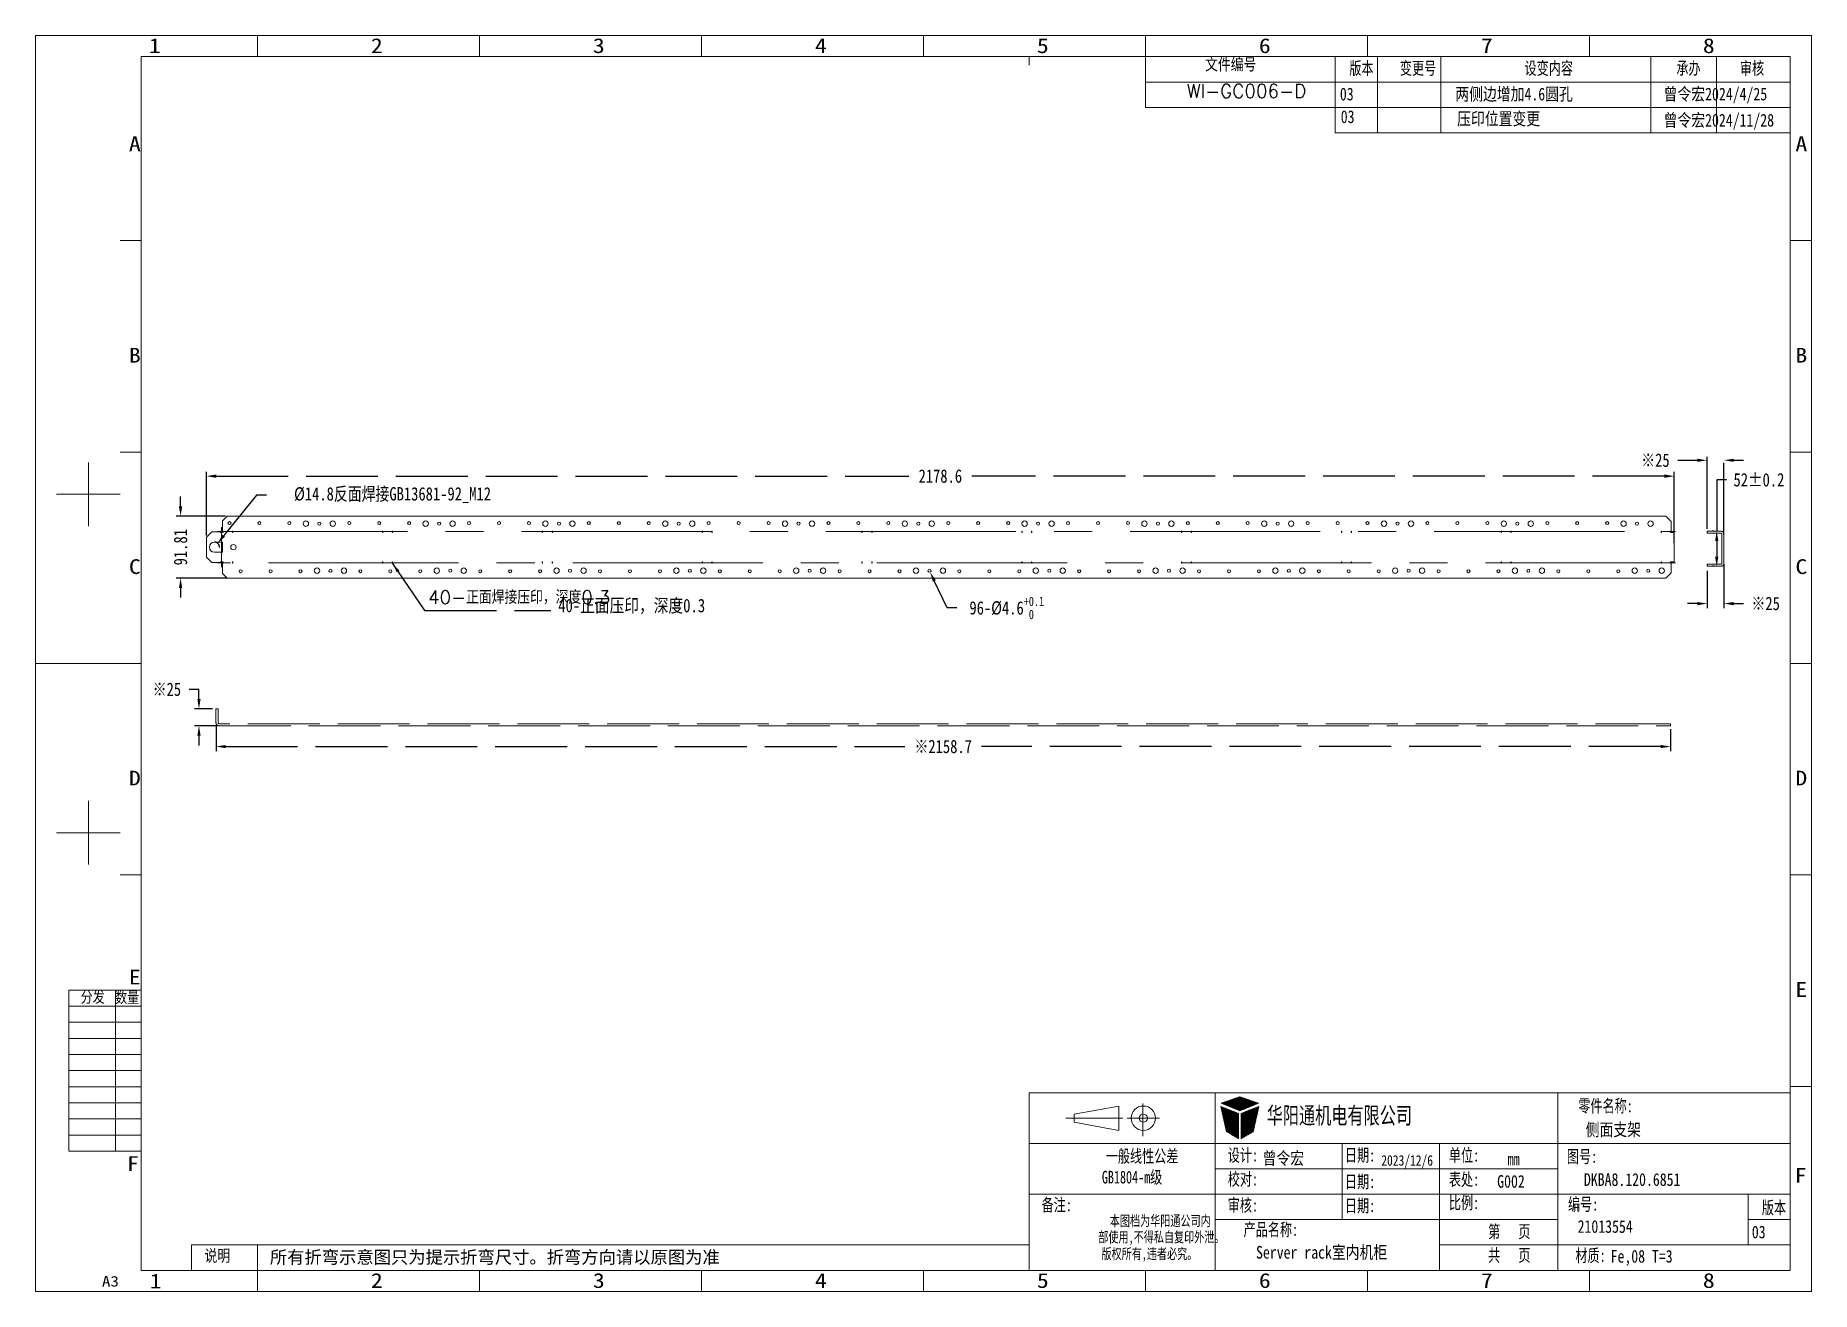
# Paper-space layout 'A3' of a CAD drawing. Header units: millimetres. Extents: x -32 to 364, y 7 to 287.
# The model-space entities are those that its viewports show. They can reach past a viewport. Long polylines and large blocks are cut down to what shows.
import ezdxf
from ezdxf.enums import TextEntityAlignment as Align

# ---------------------------------------------------------------- set-up
doc = ezdxf.new("R2010")
doc.units = ezdxf.units.MM
doc.header["$LTSCALE"] = 0.2
doc.header["$PDMODE"] = 3
doc.header["$PDSIZE"] = 0.12
doc.linetypes.add('ACAD_ISO02W100', pattern=[15, 12, -3])
doc.linetypes.add('CENTER', pattern=[50.8, 31.75, -6.35, 6.35, -6.35])
doc.layers.get('Defpoints').update_dxf_attribs({"linetype": 'CONTINUOUS'})
for name, color, linetype, lineweight in [('BEND', 3, 'ACAD_ISO02W100', 18), ('DIM', 3, 'CONTINUOUS', 18), ('TEMP', 3, 'CONTINUOUS', 20)]:
    doc.layers.add(name, color=color, linetype=linetype, lineweight=lineweight)
doc.styles.get("Standard").update_dxf_attribs({"font": 'txt', "width": 0.7})
doc.styles.add('style1', font='romans.shx', dxfattribs={"bigfont": 'hzdx.shx'})
doc.styles.add('TEXTSTYLE_0', font='txt', dxfattribs={"width": 0.8})
doc.styles.add('楷体', font='', dxfattribs={"width": 0.8})
doc.styles.get('楷体').set_extended_font_data('楷体_GB2312')
doc.dimstyles.get("Standard").update_dxf_attribs({"dimscale": 6.6, "dimtxt": 3, "dimasz": 2.2, "dimexe": 1, "dimexo": 1, "dimgap": 1.5, "dimtad": 0, "dimtoh": 1, "dimdsep": 46, "dimtxsty": 'style1', "dimcen": 0, "dimadec": 0, "dimazin": 0, "dimtp": 0.01, "dimtm": 0.01, "dimtfac": 1, "dimtofl": 0, "dimtmove": 0, "dimatfit": 3, "dimfxl": 1, "dimtfillclr": 256, "dimtolj": 1, "dimtzin": 0, "dimarcsym": 0})

# ---------------------------------------------------------------- blocks, each defined once
blk = doc.blocks.new('aa3')
at = {"layer": 'TEMP'}
h = blk.add_hatch(dxfattribs=at)
h.set_pattern_fill('ANSI31', color=256, scale=0.047069, style=0)
h.set_pattern_definition([(45, (23.32643, -764.3824), (-0.105673378, 0.105673378), [])])
h.paths.add_polyline_path([(240.75, 48.92), (236.62, 50.39), (232.48, 48.92), (236.62, 47.27)])
h.paths.add_polyline_path([(236.31, 46.69), (232.38, 48.24), (233.65, 42.57), (236.31, 40.99)])
h.paths.add_polyline_path([(240.85, 48.24), (236.93, 46.69), (236.93, 40.99), (239.59, 42.57)])
for p, q in [((-31.51, 286.63), (363.87, 286.63)), ((-31.51, 7.03), (-31.51, 286.63)), ((17.91, 281.92), (17.91, 286.63)), ((67.33, 281.92), (67.33, 286.63)), ((116.76, 281.92), (116.76, 286.63)), ((166.18, 281.92), (166.18, 286.63)), ((215.6, 270.62), (215.6, 286.63)), ((265.02, 281.92), (265.02, 286.63)), ((314.45, 281.92), (314.45, 286.63)), ((363.87, 7.03), (363.87, 286.63)), ((-7.98, 281.92), (359.16, 281.92)), ((-7.98, 11.74), (-7.98, 281.92)), ((189.71, 281.92), (189.71, 280.04)), ((328.09, 264.97), (328.09, 281.92)), ((342.73, 264.97), (342.73, 281.92)), ((359.16, 281.92), (359.16, 11.74)), ((-12.68, 240.97), (-7.98, 240.97)), ((359.16, 240.97), (363.87, 240.97)), ((-12.68, 193.9), (-7.98, 193.9)), ((359.16, 193.9), (363.87, 193.9)), ((-19.74, 177.42), (-19.74, 191.55)), ((-26.81, 184.49), (-12.68, 184.49)), ((-31.51, 146.83), (-7.98, 146.83)), ((359.16, 146.83), (363.87, 146.83)), ((-19.74, 102.11), (-19.74, 116.24)), ((-26.81, 109.17), (-12.68, 109.17)), ((-12.68, 99.76), (-7.98, 99.76)), ((359.16, 99.76), (363.87, 99.76)), ((-24.08, 38.27), (-24.08, 74.14)), ((-24.08, 74.14), (-7.98, 74.14)), ((-13.72, 38.27), (-13.72, 74.14)), ((-7.98, 70.55), (-24.08, 70.55)), ((-7.98, 66.97), (-24.08, 66.97)), ((-7.98, 63.38), (-24.08, 63.38)), ((-7.98, 59.79), (-24.08, 59.79)), ((-7.98, 56.21), (-24.08, 56.21)), ((-7.98, 52.62), (-24.08, 52.62)), ((359.16, 52.69), (363.87, 52.69)), ((-7.98, 49.03), (-24.08, 49.03)), ((359.16, 51.28), (189.71, 51.28)), ((189.71, 51.28), (359.16, 51.28)), ((189.71, 51.28), (189.71, 11.74)), ((189.71, 51.28), (189.71, 11.74)), ((199.75, 46.51), (209.69, 48.32)), ((209.69, 42.9), (209.69, 48.32)), ((215.03, 48.87), (215.03, 41.64)), ((231.13, 51.28), (231.13, 11.74)), ((231.13, 51.28), (231.13, 11.74)), ((236.31, 46.69), (232.38, 48.24)), ((232.38, 48.24), (233.65, 42.57)), ((236.62, 50.39), (232.48, 48.92)), ((236.62, 47.27), (232.48, 48.92)), ((236.62, 50.39), (240.75, 48.92)), ((236.62, 47.27), (240.75, 48.92)), ((236.93, 46.69), (240.85, 48.24)), ((240.85, 48.24), (239.59, 42.57)), ((307.39, 51.28), (307.39, 11.74)), ((359.16, 51.28), (359.16, 11.74)), ((-7.98, 45.45), (-24.08, 45.45)), ((197.85, 45.63), (198.92, 45.63)), ((210.59, 45.61), (198.84, 45.61)), ((199.75, 44.71), (199.75, 46.51)), ((199.75, 44.71), (209.69, 42.9)), ((218.73, 45.61), (211.5, 45.61)), ((236.31, 46.69), (236.31, 40.99)), ((236.93, 46.69), (236.93, 40.99)), ((-7.98, 41.86), (-24.08, 41.86)), ((189.71, 39.98), (359.16, 39.98)), ((259.38, 39.98), (259.38, 23.04)), ((281.03, 39.98), (281.03, 11.74)), ((281.03, 39.98), (281.03, 11.74)), ((-7.98, 38.27), (-24.08, 38.27)), ((231.13, 34.33), (307.39, 34.33)), ((231.13, 28.69), (189.71, 28.69)), ((231.13, 28.69), (359.16, 28.69)), ((349.75, 28.69), (349.75, 17.39)), ((231.13, 23.04), (307.39, 23.04)), ((349.75, 23.04), (359.16, 23.04)), ((3.21, 17.39), (3.21, 11.74)), ((189.71, 17.39), (3.21, 17.39)), ((17.91, 7.03), (17.91, 17.39)), ((281.03, 17.39), (359.16, 17.39)), ((359.16, 11.74), (-7.98, 11.74)), ((67.33, 7.03), (67.33, 11.74)), ((116.76, 7.03), (116.76, 11.74)), ((166.18, 7.03), (166.18, 11.74)), ((189.71, 11.74), (359.16, 11.74)), ((215.6, 7.03), (215.6, 11.74)), ((265.02, 7.03), (265.02, 11.74)), ((314.45, 7.03), (314.45, 11.74)), ((-31.51, 7.03), (363.87, 7.03))]:
    blk.add_line(p, q, dxfattribs=at)
at = {"layer": 'TEMP', "linetype": 'ByBlock'}
for p, q in [((257.84, 281.92), (257.84, 264.97)), ((267.25, 281.92), (267.25, 264.97)), ((281.37, 281.92), (281.37, 264.97)), ((215.6, 276.27), (359.16, 276.27)), ((215.6, 270.62), (359.16, 270.62)), ((257.84, 264.97), (359.16, 264.97))]:
    blk.add_line(p, q, dxfattribs=at)
at = {"layer": 'TEMP'}
for radius in [2.71, 0.904]:
    blk.add_circle((215.11, 45.61), radius, dxfattribs=at)
at = {"layer": 'DIM', "char_height": 3, "attachment_point": 1, "style": 'style1'}
for s, insert, width in [('文件编号', (228.88, 281.6), 23.4306), ('WI-GC006-D', (224.76, 275.76), 21.8564), ('说明', (6.12, 16.4), 10.463)]:
    blk.add_mtext(s, dxfattribs=dict(at, insert=insert, width=width))
at = {"layer": 'DIM', "insert": (242.58, 48.1), "char_height": 3.7655, "width": 75.3107, "attachment_point": 1}
blk.add_mtext('{\\fSimSun|b0|i0|c134|p2;华阳通机电有限公司}', dxfattribs=at)
at = {"layer": 'DIM', "style": '楷体', "width": 0.8}
for tag, p, height in [('设变版本1', (258.88, 272.19), 2.82), ('变更号1', (268.4, 272.19), 2.82), ('设变内容1', (284.59, 272.19), 2.82), ('承办1', (330.96, 272.19), 2.82), ('设变版本2', (259.07, 267.14), 2.82), ('变更号2', (268.9, 266.79), 2.82), ('设变内容2', (284.99, 266.69), 2.82), ('承办2', (330.96, 266.37), 2.82), ('零件名称', (313.61, 41.66), 2.82), ('设计', (241.68, 35.28), 2.82), ('设计日期', (268.1, 35.04), 2.35), ('校对', (241.82, 29.7), 2.82), ('校对日期', (268.1, 29.49), 2.35), ('表处', (293.9, 30.13), 2.82), ('客户图号', (313.21, 30.54), 2.82), ('审核', (241.82, 24.65), 2.82), ('审核日期', (268.1, 23.65), 2.35), ('第几页', (292.5, 18.99), 2.82), ('编号', (311.8, 20.09), 2.82), ('版本', (350.59, 18.87), 2.82), ('产品名称', (238.68, 14.34), 2.82), ('共几页', (292.5, 13.81), 2.82), ('材质', (319.15, 13.46), 2.82)]:
    blk.add_attdef(tag, p, '', height=height, dxfattribs=at)
at = {"layer": 'TEMP', "style": 'TEXTSTYLE_0'}
for s, height, width, p, p2 in [('1', 3.29, 2.4, (-6.27, 282.72), (-3.63, 282.72)), ('2', 3.29, 1.2, (43.16, 282.72), (45.79, 282.72)), ('3', 3.29, 1.2, (92.58, 282.72), (95.22, 282.72)), ('4', 3.29, 1.2, (142, 282.72), (144.64, 282.72)), ('5', 3.29, 1.2, (191.43, 282.72), (194.06, 282.72)), ('6', 3.29, 1.2, (240.85, 282.72), (243.48, 282.72)), ('7', 3.29, 1.2, (290.27, 282.72), (292.91, 282.72)), ('8', 3.29, 1.2, (339.69, 282.72), (342.33, 282.72)), ('A', 3.29, 1.2, (-10.72, 260.88), (-8.08, 260.88)), ('A', 3.29, 1.2, (360.29, 260.88), (362.93, 260.88)), ('B', 3.29, 1.2, (-10.72, 213.81), (-8.08, 213.81)), ('B', 3.29, 1.2, (360.29, 213.81), (362.93, 213.81)), ('C', 3.29, 1.2, (-10.72, 166.75), (-8.08, 166.75)), ('C', 3.29, 1.2, (360.29, 166.75), (362.93, 166.75)), ('D', 3.29, 1.2, (-10.72, 119.68), (-8.08, 119.68)), ('D', 3.29, 1.2, (360.29, 119.68), (362.93, 119.68)), ('E', 3.29, 1.2, (-10.72, 75.38), (-8.08, 75.38)), ('E', 3.29, 1.2, (360.29, 72.61), (362.93, 72.61)), ('F', 3.29, 1.2, (-11.15, 33.86), (-8.52, 33.86)), ('F', 3.29, 1.2, (360.14, 31.23), (362.78, 31.23)), ('A3', 2.353, 0.96, (-16.72, 8.13), (-12.95, 8.13)), ('1', 3.29, 2.4, (-6.08, 7.71), (-3.44, 7.71)), ('2', 3.29, 1.2, (43.16, 7.83), (45.79, 7.83)), ('3', 3.29, 1.2, (92.58, 7.83), (95.22, 7.83)), ('4', 3.29, 1.2, (142, 7.83), (144.64, 7.83)), ('5', 3.29, 1.2, (191.43, 7.83), (194.06, 7.83)), ('6', 3.29, 1.2, (240.85, 7.83), (243.48, 7.83)), ('7', 3.29, 1.2, (290.27, 7.83), (292.91, 7.83)), ('8', 3.29, 1.2, (339.69, 7.83), (342.33, 7.83))]:
    blk.add_text(s, height=height, dxfattribs=dict(at, width=width)).set_placement(p, p2, align=Align.FIT)
at = {"layer": 'TEMP'}
for s, height, style, p in [('分发', 2.824, 'style1', (-21.46, 71.07)), ('数量', 2.824, 'style1', (-13.79, 71)), ('所有折弯示意图只为提示折弯尺寸。折弯方向请以原图为准', 2.8242, '楷体', (20.66, 13.26))]:
    blk.add_text(s, height=height, dxfattribs=dict(at, style=style)).set_placement(p)
at = {"layer": 'TEMP', "attachment_point": 6}
for s, insert, char_height in [('\\f楷体_GB2312|b0|i0|c134|p49;版本', (266.37, 279.2), 2.8242), ('\\f楷体_GB2312|b0|i0|c134|p49;变更号', (280.32, 279.2), 2.8242), ('\\f楷体_GB2312|b0|i0|c134|p49;设变内容', (310.77, 279.2), 2.8242), ('\\f楷体_GB2312|b0|i0|c134|p49;承办', (339.18, 279.2), 2.8242), ('\\f楷体_GB2312|b0|i0|c134|p49;审核', (353.33, 279.2), 2.8242), ('\\f楷体_GB2312|b0|i0|c134|p49;零件名称:', (324.09, 48.18), 2.8242), ('\\f楷体_GB2312|b0|i0|c134|p49;一般线性公差 ', (222.93, 37), 2.8242), ('\\f楷体_GB2312|b0|i0|c134|p49;设计:', (240.66, 37.22), 2.8242), ('\\f楷体_GB2312|b0|i0|c134|p49;日期:', (266.74, 37.22), 2.8242), ('\\f楷体_GB2312|b0|i0|c134|p49;单位:', (289.89, 37.22), 2.8242), ('\\f楷体_GB2312|b0|i0|c134|p49;mm', (298.92, 36.51), 2.8242), ('\\f楷体_GB2312|b0|i0|c134|p49;图号:', (316.16, 36.93), 2.8242), ('\\f楷体_GB2312|b0|i0|c134|p49;GB1804-m级   ', (219.34, 32.33), 2.8242), ('\\f楷体_GB2312|b0|i0|c134|p49;校对:', (240.66, 31.9), 2.8242), ('\\f楷体_GB2312|b0|i0|c134|p49;日期:', (266.74, 31.32), 2.8242), ('\\f楷体_GB2312|b0|i0|c134|p49;表处:', (289.89, 31.83), 2.8242), ('\\f楷体_GB2312|b0|i0|c134|p49;备注:\\P    ', (199.22, 23.81), 2.8242), ('\\f楷体_GB2312|b0|i0|c134|p49;审核:', (240.66, 26.1), 2.8242), ('\\f楷体_GB2312|b0|i0|c134|p49;日期:', (266.74, 25.96), 2.8242), ('\\f楷体_GB2312|b0|i0|c134|p49;比例:', (289.89, 26.63), 2.8242), ('\\f楷体_GB2312|b0|i0|c134|p49;编号:', (316.39, 26.29), 2.8242), ('\\f楷体_GB2312|b0|i0|c134|p49;本图档为华阳通公司内\\P\\H3;    ', (230.13, 20.36), 2.3535), ('\\f楷体_GB2312|b0|i0|c134|p49;版本', (358.22, 25.54), 2.8242), ('\\f楷体_GB2312|b0|i0|c134|p49;部使用,不得私自复印外泄。 \\H3;  ', (233.18, 18.85), 2.3535), ('\\f楷体_GB2312|b0|i0|c134|p49;产品名称:', (249.57, 20.65), 2.8242), ('\\f楷体_GB2312|b0|i0|c134|p49;第   页', (301.31, 20.22), 2.8242), ('\\f楷体_GB2312|b0|i0|c134|p49;版权所有,违者必究。\\H3;  ', (227.14, 15.13), 2.3535), ('\\f楷体_GB2312|b0|i0|c134|p49;共   页', (301.31, 14.95), 2.8242), ('\\f楷体_GB2312|b0|i0|c134|p49;材质:', (318.05, 14.9), 2.8242)]:
    blk.add_mtext(s, dxfattribs=dict(at, insert=insert, char_height=char_height))
blk = doc.blocks.new('*D14')
at = {"layer": 'BEND', "color": 0, "lineweight": -2, "transparency": 16777216}
for p, q in [((14238.3, 5087.5), (14223.7, 5087.5)), ((14223.7, 5087.5), (14223.7, 5011.2)), ((14219.8, 5011.2), (14217.1, 5011.2)), ((14223.7, 4996.7), (14223.7, 4973.7)), ((14219.8, 4959.2), (14217.1, 4959.2))]:
    blk.add_line(p, q, dxfattribs=at)
at = {"layer": 'BEND', "color": 0, "transparency": 16777216}
for points in [[(14226.2, 4996.7), (14221.3, 4996.7), (14223.7, 5011.2)], [(14221.3, 4973.7), (14226.2, 4973.7), (14223.7, 4959.2)]]:
    blk.add_solid(points, dxfattribs=at)
at = {"layer": 'Defpoints', "color": 0, "transparency": 16777216}
for p in [(14226.4, 5011.2), (14223.7, 4959.2), (14226.4, 4959.2)]:
    blk.add_point(p, dxfattribs=at)
at = {"layer": 'BEND', "color": 0, "transparency": 16777216, "insert": (14286.4, 5087.5), "char_height": 19.8, "attachment_point": 5, "style": 'TEXTSTYLE_0'}
blk.add_mtext('52%%P0.2', dxfattribs=at)
blk = doc.blocks.new('*D15')
at = {"layer": 'BEND', "color": 0, "lineweight": -2, "transparency": 16777216}
for p, q in [((14165.8, 5116.6), (14180.3, 5116.6)), ((14180.3, 5116.6), (14194.9, 5116.6)), ((14209.4, 5014.8), (14209.4, 5123.2)), ((14234.4, 5006.2), (14234.4, 5123.2)), ((14248.9, 5116.6), (14263.4, 5116.6))]:
    blk.add_line(p, q, dxfattribs=at)
at = {"layer": 'BEND', "color": 0, "transparency": 16777216}
for points in [[(14194.9, 5114.2), (14194.9, 5119), (14209.4, 5116.6)], [(14248.9, 5119), (14248.9, 5114.2), (14234.4, 5116.6)]]:
    blk.add_solid(points, dxfattribs=at)
at = {"layer": 'Defpoints', "color": 0, "transparency": 16777216}
for p in [(14234.4, 5116.6), (14209.4, 5008.2), (14234.4, 4999.6)]:
    blk.add_point(p, dxfattribs=at)
at = {"layer": 'BEND', "color": 0, "transparency": 16777216, "insert": (14132.8, 5116.6), "char_height": 19.8, "attachment_point": 5, "style": 'TEXTSTYLE_0'}
blk.add_mtext('\\A1;※25', dxfattribs=at)
blk = doc.blocks.new('*D16')
at = {"layer": 'BEND', "color": 0, "lineweight": -2, "transparency": 16777216}
for p, q in [((14234.4, 4962.2), (14234.4, 4897.3)), ((14209.4, 4952.6), (14209.4, 4897.3)), ((14194.9, 4903.9), (14180.3, 4903.9)), ((14248.9, 4903.9), (14263.4, 4903.9))]:
    blk.add_line(p, q, dxfattribs=at)
at = {"layer": 'BEND', "color": 0, "transparency": 16777216}
for points in [[(14194.9, 4901.4), (14194.9, 4906.3), (14209.4, 4903.9)], [(14248.9, 4906.3), (14248.9, 4901.4), (14234.4, 4903.9)]]:
    blk.add_solid(points, dxfattribs=at)
at = {"layer": 'Defpoints', "color": 0, "transparency": 16777216}
for p in [(14209.4, 4959.2), (14234.4, 4968.8), (14234.4, 4903.9)]:
    blk.add_point(p, dxfattribs=at)
at = {"layer": 'BEND', "color": 0, "transparency": 16777216, "insert": (14296.4, 4903.9), "char_height": 19.8, "attachment_point": 5, "style": 'TEXTSTYLE_0'}
blk.add_mtext('\\A1;※25', dxfattribs=at)
blk = doc.blocks.new('*D17')
at = {"layer": 'BEND', "color": 0, "lineweight": -2, "transparency": 16777216}
for p, q in [((11996.4, 4723.7), (11996.4, 4685.1)), ((14155.1, 4717.4), (14155.1, 4685.1)), ((12010.9, 4691.7), (13018.9, 4691.7)), ((14140.5, 4691.7), (13132.5, 4691.7))]:
    blk.add_line(p, q, dxfattribs=at)
at = {"layer": 'BEND', "color": 0, "transparency": 16777216}
for points in [[(12010.9, 4694.1), (12010.9, 4689.3), (11996.4, 4691.7)], [(14140.5, 4689.3), (14140.5, 4694.1), (14155.1, 4691.7)]]:
    blk.add_solid(points, dxfattribs=at)
at = {"layer": 'Defpoints', "color": 0, "transparency": 16777216}
for p in [(11996.4, 4730.3), (14155.1, 4724), (11996.4, 4691.7)]:
    blk.add_point(p, dxfattribs=at)
at = {"layer": 'BEND', "color": 0, "transparency": 16777216, "insert": (13075.7, 4691.7), "char_height": 19.8, "attachment_point": 5, "style": 'TEXTSTYLE_0'}
blk.add_mtext('\\A1;※2158.7', dxfattribs=at)
blk = doc.blocks.new('*D18')
at = {"layer": 'BEND', "color": 0, "lineweight": -2, "transparency": 16777216}
for p, q in [((11971.1, 4776.6), (11956.6, 4776.6)), ((11971.1, 4762.1), (11971.1, 4776.6)), ((11991.3, 4747.5), (11964.5, 4747.5)), ((11997.1, 4722.5), (11964.5, 4722.5)), ((11971.1, 4708), (11971.1, 4693.5))]:
    blk.add_line(p, q, dxfattribs=at)
at = {"layer": 'BEND', "color": 0, "transparency": 16777216}
for points in [[(11968.7, 4762.1), (11973.5, 4762.1), (11971.1, 4747.5)], [(11973.5, 4708), (11968.7, 4708), (11971.1, 4722.5)]]:
    blk.add_solid(points, dxfattribs=at)
at = {"layer": 'Defpoints', "color": 0, "transparency": 16777216}
for p in [(11971.1, 4747.5), (11997.9, 4747.5), (12003.7, 4722.5)]:
    blk.add_point(p, dxfattribs=at)
at = {"layer": 'BEND', "color": 0, "transparency": 16777216, "insert": (11923.5, 4776.6), "char_height": 19.8, "attachment_point": 5, "style": 'TEXTSTYLE_0'}
blk.add_mtext('\\A1;※25', dxfattribs=at)
blk = doc.blocks.new('*D19')
at = {"layer": 'BEND', "color": 0, "lineweight": -2, "transparency": 16777216}
for p, q in [((11982.1, 5004.8), (11982.1, 5099.6)), ((11996.7, 5093), (13024.6, 5093)), ((14146.2, 5093), (13118.3, 5093)), ((14160.7, 4994.2), (14160.7, 5099.6))]:
    blk.add_line(p, q, dxfattribs=at)
at = {"layer": 'BEND', "color": 0, "transparency": 16777216}
for points in [[(11996.7, 5095.5), (11996.7, 5090.6), (11982.1, 5093)], [(14146.2, 5090.6), (14146.2, 5095.5), (14160.7, 5093)]]:
    blk.add_solid(points, dxfattribs=at)
at = {"layer": 'Defpoints', "color": 0, "transparency": 16777216}
for p in [(14160.7, 5093), (11982.1, 4998.2), (14160.7, 4987.6)]:
    blk.add_point(p, dxfattribs=at)
at = {"layer": 'BEND', "color": 0, "transparency": 16777216, "insert": (13071.4, 5093), "char_height": 19.8, "attachment_point": 5, "style": 'TEXTSTYLE_0'}
blk.add_mtext('\\A1;2178.6', dxfattribs=at)
blk = doc.blocks.new('*D20')
at = {"layer": 'BEND', "color": 0, "lineweight": -2, "transparency": 16777216}
for p, q in [((11943.8, 5048.1), (11943.8, 5062.6)), ((12010.7, 5033.5), (11937.2, 5033.5)), ((12012.6, 4941.7), (11937.2, 4941.7)), ((11943.8, 4927.2), (11943.8, 4912.7))]:
    blk.add_line(p, q, dxfattribs=at)
at = {"layer": 'BEND', "color": 0, "transparency": 16777216}
for points in [[(11941.4, 5048.1), (11946.2, 5048.1), (11943.8, 5033.5)], [(11946.2, 4927.2), (11941.4, 4927.2), (11943.8, 4941.7)]]:
    blk.add_solid(points, dxfattribs=at)
at = {"layer": 'Defpoints', "color": 0, "transparency": 16777216}
for p in [(11943.8, 5033.5), (12017.3, 5033.5), (12019.2, 4941.7)]:
    blk.add_point(p, dxfattribs=at)
at = {"layer": 'BEND', "color": 0, "transparency": 16777216, "insert": (11943.8, 4987.6), "char_height": 19.8, "attachment_point": 5, "rotation": 90, "style": 'TEXTSTYLE_0'}
blk.add_mtext('\\A1;91.81', dxfattribs=at)
blk = doc.blocks.new('*D21')
at = {"layer": 'BEND', "color": 0, "lineweight": -2, "transparency": 16777216}
for p, q in [((12056.7, 5064.9), (12007.9, 5004.7)), ((12071.2, 5064.9), (12056.7, 5064.9))]:
    blk.add_line(p, q, dxfattribs=at)
blk.add_arc((11994.1, 4987.6), 7.4, 358.0555, 90, dxfattribs=at)
at = {"layer": 'BEND', "color": 0, "transparency": 16777216}
blk.add_solid([(12006, 5006.2), (12009.8, 5003.2), (11998.8, 4993.4)], dxfattribs=at)
at = {"layer": 'Defpoints', "color": 0, "transparency": 16777216}
for p in [(11989.5, 4981.9), (11998.8, 4993.4)]:
    blk.add_point(p, dxfattribs=at)
at = {"layer": 'BEND', "color": 0, "transparency": 16777216, "insert": (12258.4, 5064.9), "char_height": 19.8, "attachment_point": 5, "style": 'TEXTSTYLE_0'}
blk.add_mtext('%%c14.8反面焊接GB13681-92_M12', dxfattribs=at)
blk = doc.blocks.new('*D22')
at = {"layer": 'BEND', "color": 0, "lineweight": -2, "transparency": 16777216}
for p, q in [((13081.6, 4897.5), (13062.5, 4937.5)), ((13096.1, 4897.5), (13081.6, 4897.5))]:
    blk.add_line(p, q, dxfattribs=at)
at = {"layer": 'BEND', "color": 0, "transparency": 16777216}
blk.add_solid([(13064.7, 4938.6), (13060.3, 4936.5), (13056.3, 4950.6)], dxfattribs=at)
at = {"layer": 'Defpoints', "color": 0, "transparency": 16777216}
for p in [(13054.3, 4954.8), (13056.3, 4950.6)]:
    blk.add_point(p, dxfattribs=at)
at = {"layer": 'BEND', "color": 0, "transparency": 16777216, "insert": (13170, 4897.5), "char_height": 19.8, "attachment_point": 5, "style": 'TEXTSTYLE_0'}
blk.add_mtext('\\A1;96-%%c4.6{\\H0.7x;\\S+0.1^  0;}', dxfattribs=at)

msp = doc.modelspace()

# ---------------------------------------------------------------- linework, layer by layer
at = {"layer": 'BEND', "color": 2, "linetype": 'Continuous'}
for p, q in [((11982.138, 5002.632), (11990.138, 5010.632)), ((12002.858, 5010.632), (11990.138, 5010.632)), ((12002.858, 5009.432), (12002.858, 5010.632)), ((12006.243, 5009.432), (12002.858, 5009.432)), ((12006.243, 5026.737), (12013.043, 5033.537)), ((12006.243, 5009.432), (12006.243, 5026.737)), ((12006.743, 5011.432), (12006.743, 5009.432)), ((12006.743, 5011.432), (12007.243, 5011.432)), ((12006.743, 5009.432), (12007.243, 5009.432)), ((12007.243, 5011.432), (12007.243, 5009.432)), ((12013.043, 5033.537), (14148.043, 5033.537)), ((12020.743, 5011.432), (12020.743, 5009.432)), ((12020.743, 5011.432), (12021.243, 5011.432)), ((12021.243, 5009.432), (12020.743, 5009.432)), ((12021.243, 5011.432), (12021.243, 5009.432)), ((12243.443, 5011.432), (12243.443, 5009.432)), ((12243.443, 5011.432), (12243.943, 5011.432)), ((12243.943, 5009.432), (12243.443, 5009.432)), ((12243.943, 5011.432), (12243.943, 5009.432)), ((12257.943, 5011.432), (12257.943, 5009.432)), ((12257.943, 5011.432), (12258.443, 5011.432)), ((12258.443, 5009.432), (12257.943, 5009.432)), ((12258.443, 5011.432), (12258.443, 5009.432)), ((12480.643, 5011.432), (12480.643, 5009.432)), ((12480.643, 5011.432), (12481.143, 5011.432)), ((12481.143, 5009.432), (12480.643, 5009.432)), ((12481.143, 5011.432), (12481.143, 5009.432)), ((12495.143, 5011.432), (12495.143, 5009.432)), ((12495.143, 5011.432), (12495.643, 5011.432)), ((12495.643, 5009.432), (12495.143, 5009.432)), ((12495.643, 5011.432), (12495.643, 5009.432)), ((12717.843, 5011.432), (12717.843, 5009.432)), ((12717.843, 5011.432), (12718.343, 5011.432)), ((12718.343, 5009.432), (12717.843, 5009.432)), ((12718.343, 5011.432), (12718.343, 5009.432)), ((12732.343, 5011.432), (12732.343, 5009.432)), ((12732.343, 5011.432), (12732.843, 5011.432)), ((12732.843, 5009.432), (12732.343, 5009.432)), ((12732.843, 5011.432), (12732.843, 5009.432)), ((12955.043, 5011.432), (12955.043, 5009.432)), ((12955.043, 5011.432), (12955.543, 5011.432)), ((12955.543, 5009.432), (12955.043, 5009.432)), ((12955.543, 5011.432), (12955.543, 5009.432)), ((12969.543, 5011.432), (12969.543, 5009.432)), ((12969.543, 5011.432), (12970.043, 5011.432)), ((12970.043, 5009.432), (12969.543, 5009.432)), ((12970.043, 5011.432), (12970.043, 5009.432)), ((13192.243, 5011.432), (13192.743, 5011.432)), ((13192.243, 5011.432), (13192.243, 5009.432)), ((13192.743, 5009.432), (13192.243, 5009.432)), ((13192.743, 5011.432), (13192.743, 5009.432)), ((13206.743, 5011.432), (13207.243, 5011.432)), ((13206.743, 5011.432), (13206.743, 5009.432)), ((13207.243, 5009.432), (13206.743, 5009.432)), ((13207.243, 5011.432), (13207.243, 5009.432)), ((13429.443, 5011.432), (13429.943, 5011.432)), ((13429.443, 5011.432), (13429.443, 5009.432)), ((13429.943, 5009.432), (13429.443, 5009.432)), ((13429.943, 5011.432), (13429.943, 5009.432)), ((13443.943, 5011.432), (13444.443, 5011.432)), ((13443.943, 5011.432), (13443.943, 5009.432)), ((13444.443, 5009.432), (13443.943, 5009.432)), ((13444.443, 5011.432), (13444.443, 5009.432)), ((13666.643, 5011.432), (13667.143, 5011.432)), ((13666.643, 5011.432), (13666.643, 5009.432)), ((13667.143, 5009.432), (13666.643, 5009.432)), ((13667.143, 5011.432), (13667.143, 5009.432)), ((13681.143, 5011.432), (13681.643, 5011.432)), ((13681.143, 5011.432), (13681.143, 5009.432)), ((13681.643, 5009.432), (13681.143, 5009.432)), ((13681.643, 5011.432), (13681.643, 5009.432)), ((13903.843, 5011.432), (13904.343, 5011.432)), ((13903.843, 5011.432), (13903.843, 5009.432)), ((13904.343, 5009.432), (13903.843, 5009.432)), ((13904.343, 5011.432), (13904.343, 5009.432)), ((13918.343, 5011.432), (13918.843, 5011.432)), ((13918.343, 5011.432), (13918.343, 5009.432)), ((13918.843, 5009.432), (13918.343, 5009.432)), ((13918.843, 5011.432), (13918.843, 5009.432)), ((14141.043, 5011.432), (14141.543, 5011.432)), ((14141.043, 5011.432), (14141.043, 5009.432)), ((14141.543, 5009.432), (14141.043, 5009.432)), ((14141.543, 5011.432), (14141.543, 5009.432)), ((14148.043, 5033.537), (14156.043, 5025.537)), ((14155.043, 5011.432), (14155.543, 5011.432)), ((14155.043, 5011.432), (14155.043, 5009.432)), ((14155.543, 5009.432), (14155.043, 5009.432)), ((14155.543, 5011.432), (14155.543, 5009.432)), ((14156.043, 5009.432), (14156.043, 5025.537)), ((14156.043, 5009.432), (14160.743, 5009.432)), ((14160.743, 5009.432), (14160.743, 4965.832)), ((11982.138, 4972.632), (11982.138, 5002.632)), ((11994.138, 4995.032), (12006.243, 4995.032)), ((12006.243, 4995.032), (12006.243, 4980.232)), ((11990.138, 4964.632), (11982.138, 4972.632)), ((12002.858, 4964.632), (11990.138, 4964.632)), ((11994.138, 4980.232), (12006.243, 4980.232)), ((12006.243, 4965.832), (12002.858, 4965.832)), ((12002.858, 4964.632), (12002.858, 4965.832)), ((12006.243, 4965.832), (12006.243, 4948.527)), ((12006.743, 4963.832), (12006.743, 4965.832)), ((12006.743, 4965.832), (12007.243, 4965.832)), ((12006.743, 4963.832), (12007.243, 4963.832)), ((12007.243, 4963.832), (12007.243, 4965.832)), ((12020.743, 4963.832), (12020.743, 4965.832)), ((12020.743, 4965.832), (12021.243, 4965.832)), ((12021.243, 4963.832), (12020.743, 4963.832)), ((12021.243, 4963.832), (12021.243, 4965.832)), ((12243.443, 4963.832), (12243.443, 4965.832)), ((12243.443, 4965.832), (12243.943, 4965.832)), ((12243.943, 4963.832), (12243.443, 4963.832)), ((12243.943, 4963.832), (12243.943, 4965.832)), ((12257.943, 4963.832), (12257.943, 4965.832)), ((12257.943, 4965.832), (12258.443, 4965.832)), ((12258.443, 4963.832), (12257.943, 4963.832)), ((12258.443, 4963.832), (12258.443, 4965.832)), ((12480.643, 4963.832), (12480.643, 4965.832)), ((12480.643, 4965.832), (12481.143, 4965.832)), ((12481.143, 4963.832), (12480.643, 4963.832)), ((12481.143, 4963.832), (12481.143, 4965.832)), ((12495.143, 4963.832), (12495.143, 4965.832)), ((12495.143, 4965.832), (12495.643, 4965.832)), ((12495.643, 4963.832), (12495.143, 4963.832)), ((12495.643, 4963.832), (12495.643, 4965.832)), ((12717.843, 4963.832), (12717.843, 4965.832)), ((12717.843, 4965.832), (12718.343, 4965.832)), ((12718.343, 4963.832), (12717.843, 4963.832)), ((12718.343, 4963.832), (12718.343, 4965.832)), ((12732.343, 4963.832), (12732.343, 4965.832)), ((12732.343, 4965.832), (12732.843, 4965.832)), ((12732.843, 4963.832), (12732.343, 4963.832)), ((12732.843, 4963.832), (12732.843, 4965.832)), ((12955.043, 4963.832), (12955.043, 4965.832)), ((12955.043, 4965.832), (12955.543, 4965.832)), ((12955.543, 4963.832), (12955.043, 4963.832)), ((12955.543, 4963.832), (12955.543, 4965.832)), ((12969.543, 4963.832), (12969.543, 4965.832)), ((12969.543, 4965.832), (12970.043, 4965.832)), ((12970.043, 4963.832), (12969.543, 4963.832)), ((12970.043, 4963.832), (12970.043, 4965.832)), ((13192.243, 4965.832), (13192.743, 4965.832)), ((13192.243, 4963.832), (13192.243, 4965.832)), ((13192.743, 4963.832), (13192.243, 4963.832)), ((13192.743, 4963.832), (13192.743, 4965.832)), ((13206.743, 4965.832), (13207.243, 4965.832)), ((13206.743, 4963.832), (13206.743, 4965.832)), ((13207.243, 4963.832), (13206.743, 4963.832)), ((13207.243, 4963.832), (13207.243, 4965.832)), ((13429.443, 4965.832), (13429.943, 4965.832)), ((13429.443, 4963.832), (13429.443, 4965.832)), ((13429.943, 4963.832), (13429.443, 4963.832)), ((13429.943, 4963.832), (13429.943, 4965.832)), ((13443.943, 4965.832), (13444.443, 4965.832)), ((13443.943, 4963.832), (13443.943, 4965.832)), ((13444.443, 4963.832), (13443.943, 4963.832)), ((13444.443, 4963.832), (13444.443, 4965.832)), ((13666.643, 4965.832), (13667.143, 4965.832)), ((13666.643, 4963.832), (13666.643, 4965.832)), ((13667.143, 4963.832), (13666.643, 4963.832)), ((13667.143, 4963.832), (13667.143, 4965.832)), ((13681.143, 4965.832), (13681.643, 4965.832)), ((13681.143, 4963.832), (13681.143, 4965.832)), ((13681.643, 4963.832), (13681.143, 4963.832)), ((13681.643, 4963.832), (13681.643, 4965.832)), ((13903.843, 4965.832), (13904.343, 4965.832)), ((13903.843, 4963.832), (13903.843, 4965.832)), ((13904.343, 4963.832), (13903.843, 4963.832)), ((13904.343, 4963.832), (13904.343, 4965.832)), ((13918.343, 4965.832), (13918.843, 4965.832)), ((13918.343, 4963.832), (13918.343, 4965.832)), ((13918.843, 4963.832), (13918.343, 4963.832)), ((13918.843, 4963.832), (13918.843, 4965.832)), ((14141.043, 4965.832), (14141.543, 4965.832)), ((14141.043, 4963.832), (14141.043, 4965.832)), ((14141.543, 4963.832), (14141.043, 4963.832)), ((14141.543, 4963.832), (14141.543, 4965.832)), ((14155.043, 4965.832), (14155.543, 4965.832)), ((14155.043, 4963.832), (14155.043, 4965.832)), ((14155.543, 4963.832), (14155.043, 4963.832)), ((14155.543, 4963.832), (14155.543, 4965.832)), ((14160.743, 4965.832), (14156.043, 4965.832)), ((14156.043, 4965.832), (14156.043, 4949.727)), ((12013.043, 4941.727), (12006.243, 4948.527)), ((14148.043, 4941.727), (12013.043, 4941.727)), ((14156.043, 4949.727), (14148.043, 4941.727))]:
    msp.add_line(p, q, dxfattribs=at)
at = {"layer": 'BEND', "color": 2, "linetype": 'CENTER'}
for p, q in [((11998.377, 5011.084), (14162.71, 5011.084)), ((12004.591, 4958.045), (12004.591, 5017.219)), ((14162.71, 4964.18), (11998.377, 4964.18))]:
    msp.add_line(p, q, dxfattribs=at)
at = {"layer": 'BEND', "color": 2}
for p, q in [((14209.377, 5011.211), (14209.377, 5008.211)), ((14230.177, 5011.211), (14209.377, 5011.211)), ((14209.377, 5008.211), (14230.177, 5008.211)), ((14231.377, 5007.011), (14231.377, 4963.411)), ((14234.377, 4963.411), (14234.377, 5007.011)), ((14209.377, 4959.211), (14209.377, 4962.211)), ((14217.377, 4962.211), (14209.377, 4962.211)), ((14209.377, 4959.211), (14230.177, 4959.211)), ((14230.177, 4962.211), (14217.377, 4962.211)), ((11996.355, 4726.736), (11996.355, 4747.536)), ((11996.355, 4747.536), (11999.355, 4747.536)), ((11999.355, 4726.736), (11999.355, 4747.536)), ((14150.355, 4725.536), (12000.555, 4725.536)), ((12000.555, 4722.536), (14155.055, 4722.536)), ((14150.355, 4725.536), (14155.055, 4725.536)), ((14155.055, 4722.536), (14155.055, 4725.536))]:
    msp.add_line(p, q, dxfattribs=at)
at = {"layer": 'BEND', "color": 2, "linetype": 'Continuous'}
for centre, radius in [((12016.393, 5023.337), 2.3), ((12060.843, 5023.337), 2.3), ((12105.293, 5023.337), 2.3), ((12129.743, 5022.537), 4), ((12149.743, 5022.537), 2.3), ((12169.743, 5022.537), 4), ((12194.193, 5023.337), 2.3), ((12238.643, 5023.337), 2.3), ((12283.093, 5023.337), 2.3), ((12307.543, 5022.537), 4), ((12327.543, 5022.537), 2.3), ((12347.543, 5022.537), 4), ((12371.993, 5023.337), 2.3), ((12416.443, 5023.337), 2.3), ((12460.893, 5023.337), 2.3), ((12485.343, 5022.537), 4), ((12505.343, 5022.537), 2.3), ((12525.343, 5022.537), 4), ((12549.793, 5023.337), 2.3), ((12594.243, 5023.337), 2.3), ((12638.693, 5023.337), 2.3), ((12663.143, 5022.537), 4), ((12683.143, 5022.537), 2.3), ((12703.143, 5022.537), 4), ((12727.593, 5023.337), 2.3), ((12772.043, 5023.337), 2.3), ((12816.493, 5023.337), 2.3), ((12840.943, 5022.537), 4), ((12860.943, 5022.537), 2.3), ((12880.943, 5022.537), 4), ((12905.393, 5023.337), 2.3), ((12949.843, 5023.337), 2.3), ((12994.293, 5023.337), 2.3), ((13018.743, 5022.537), 4), ((13038.743, 5022.537), 2.3), ((13058.743, 5022.537), 4), ((13083.193, 5023.337), 2.3), ((13127.643, 5023.337), 2.3), ((13172.093, 5023.337), 2.3), ((13196.543, 5022.537), 4), ((13216.543, 5022.537), 2.3), ((13236.543, 5022.537), 4), ((13260.993, 5023.337), 2.3), ((13305.443, 5023.337), 2.3), ((13349.893, 5023.337), 2.3), ((13374.343, 5022.537), 4), ((13394.343, 5022.537), 2.3), ((13414.343, 5022.537), 4), ((13438.793, 5023.337), 2.3), ((13483.243, 5023.337), 2.3), ((13527.693, 5023.337), 2.3), ((13552.143, 5022.537), 4), ((13572.143, 5022.537), 2.3), ((13592.143, 5022.537), 4), ((13616.593, 5023.337), 2.3), ((13661.043, 5023.337), 2.3), ((13705.493, 5023.337), 2.3), ((13729.943, 5022.537), 4), ((13749.943, 5022.537), 2.3), ((13769.943, 5022.537), 4), ((13794.393, 5023.337), 2.3), ((13838.843, 5023.337), 2.3), ((13883.293, 5023.337), 2.3), ((13907.743, 5022.537), 4), ((13927.743, 5022.537), 2.3), ((13947.743, 5022.537), 4), ((13972.193, 5023.337), 2.3), ((14016.643, 5023.337), 2.3), ((14061.093, 5023.337), 2.3), ((14085.543, 5022.537), 4), ((14105.543, 5022.537), 2.3), ((14125.543, 5022.537), 4), ((12022.243, 4987.632), 4), ((12146.286, 4952.727), 4), ((12186.286, 4952.727), 4), ((12324.086, 4952.727), 4), ((12364.086, 4952.727), 4), ((12501.886, 4952.727), 4), ((12541.886, 4952.727), 4), ((12679.686, 4952.727), 4), ((12719.686, 4952.727), 4), ((12857.486, 4952.727), 4), ((12897.486, 4952.727), 4), ((13035.286, 4952.727), 4), ((13075.286, 4952.727), 4), ((13213.086, 4952.727), 4), ((13253.086, 4952.727), 4), ((13390.886, 4952.727), 4), ((13430.886, 4952.727), 4), ((13568.686, 4952.727), 4), ((13608.686, 4952.727), 4), ((13746.486, 4952.727), 4), ((13786.486, 4952.727), 4), ((13924.286, 4952.727), 4), ((13964.286, 4952.727), 4), ((14102.086, 4952.727), 4), ((14142.086, 4952.727), 4), ((12032.936, 4951.927), 2.3), ((12077.386, 4951.927), 2.3), ((12121.836, 4951.927), 2.3), ((12166.286, 4952.727), 2.3), ((12210.736, 4951.927), 2.3), ((12255.186, 4951.927), 2.3), ((12299.636, 4951.927), 2.3), ((12344.086, 4952.727), 2.3), ((12388.536, 4951.927), 2.3), ((12432.986, 4951.927), 2.3), ((12477.436, 4951.927), 2.3), ((12521.886, 4952.727), 2.3), ((12566.336, 4951.927), 2.3), ((12610.786, 4951.927), 2.3), ((12655.236, 4951.927), 2.3), ((12699.686, 4952.727), 2.3), ((12744.136, 4951.927), 2.3), ((12788.586, 4951.927), 2.3), ((12833.036, 4951.927), 2.3), ((12877.486, 4952.727), 2.3), ((12921.936, 4951.927), 2.3), ((12966.386, 4951.927), 2.3), ((13010.836, 4951.927), 2.3), ((13055.286, 4952.727), 2.3), ((13099.736, 4951.927), 2.3), ((13144.186, 4951.927), 2.3), ((13188.636, 4951.927), 2.3), ((13233.086, 4952.727), 2.3), ((13277.536, 4951.927), 2.3), ((13321.986, 4951.927), 2.3), ((13366.436, 4951.927), 2.3), ((13410.886, 4952.727), 2.3), ((13455.336, 4951.927), 2.3), ((13499.786, 4951.927), 2.3), ((13544.236, 4951.927), 2.3), ((13588.686, 4952.727), 2.3), ((13633.136, 4951.927), 2.3), ((13677.586, 4951.927), 2.3), ((13722.036, 4951.927), 2.3), ((13766.486, 4952.727), 2.3), ((13810.936, 4951.927), 2.3), ((13855.386, 4951.927), 2.3), ((13899.836, 4951.927), 2.3), ((13944.286, 4952.727), 2.3), ((13988.736, 4951.927), 2.3), ((14033.186, 4951.927), 2.3), ((14077.636, 4951.927), 2.3), ((14122.086, 4952.727), 2.3)]:
    msp.add_circle(centre, radius, dxfattribs=at)
at = {"layer": 'BEND', "color": 2}
for centre, radius, start, end in [((14230.177, 5007.011), 4.2, 0, 90), ((14230.177, 5007.011), 1.2, 0, 90), ((14230.177, 4963.411), 4.2, 270, 0), ((14230.177, 4963.411), 1.2, 270, 0), ((12000.555, 4726.736), 4.2, 180, 270), ((12000.555, 4726.736), 1.2, 180, 270)]:
    msp.add_arc(centre, radius, start, end, dxfattribs=at)
at = {"layer": 'BEND', "color": 2, "linetype": 'Continuous'}
msp.add_arc((11994.138, 4987.632), 7.4, 90, 270, dxfattribs=at)

# ---------------------------------------------------------------- texts
at = {"layer": 'DIM', "insert": (12310.998, 4923.345), "char_height": 20, "width": 412.58218, "attachment_point": 1, "style": 'style1'}
msp.add_mtext('40-正面焊接压印，深度0.3', dxfattribs=at)

# ---------------------------------------------------------------- dimensions: what is measured, and where the dimension line sits
at = {"layer": 'BEND', "color": 2}
dim = msp.add_linear_dim(base=(14234.377, 5116.608), p1=(14209.377, 5008.211), p2=(14234.377, 4999.561), text='※25', dimstyle='Standard', override={"dimtxsty": 'TEXTSTYLE_0'}, dxfattribs=at)
dim.commit()
dim.dimension.update_dxf_attribs({"geometry": '*D15', "text_midpoint": (14132.806, 5116.608), "dimtype": 160})
dim = msp.add_linear_dim(base=(14160.74338, 5093.04525), p1=(11982.13842, 4998.16379), p2=(14160.74338, 4987.63198), dimstyle='Standard', override={"dimtxsty": 'TEXTSTYLE_0'}, dxfattribs=at)
dim.commit()
dim.dimension.update_dxf_attribs({"geometry": '*D19', "text_midpoint": (13071.4409, 5093.04525)})
dim = msp.add_linear_dim(base=(14223.739, 4959.211), p1=(14226.37, 5011.211), p2=(14226.37, 4959.211), angle=90, text='<>%%P0.2', dimstyle='Standard', override={"dimtxsty": 'TEXTSTYLE_0'}, dxfattribs=at)
dim.commit()
dim.dimension.update_dxf_attribs({"geometry": '*D14', "text_midpoint": (14286.439, 5087.488), "dimtype": 160})
dim = msp.add_linear_dim(base=(11943.783, 5033.537), p1=(12019.181, 4941.727), p2=(12017.317, 5033.537), angle=90, dimstyle='Standard', override={"dimtxsty": 'TEXTSTYLE_0'}, dxfattribs=at)
dim.commit()
dim.dimension.update_dxf_attribs({"geometry": '*D20', "text_midpoint": (11943.783, 4987.632)})
for p1, p2, text, picture, middle in [((11989.484, 4981.879), (11998.793, 4993.385), '<>反面焊接GB13681-92_M12', '*D21', (12056.679, 5064.928)), ((13054.298, 4954.804), (13056.274, 4950.65), '\\A1;96-<>{\\H0.7x;\\S+0.1^  0;}', '*D22', (13081.57, 4897.45))]:
    dim = msp.add_diameter_dim_2p(p1=p1, p2=p2, text=text, dimstyle='Standard', override={"dimtxsty": 'TEXTSTYLE_0'}, dxfattribs=at)
    dim.commit()
    dim.dimension.update_dxf_attribs({"geometry": picture, "text_midpoint": middle, "dimtype": 163})
for base, p1, p2, text, picture, middle in [((14234.377, 4903.86), (14209.377, 4959.211), (14234.377, 4968.821), '※25', '*D16', (14296.428, 4903.86)), ((11996.355, 4691.705), (14155.055, 4724.036), (11996.355, 4730.289), '※2158.7', '*D17', (13075.705, 4691.705))]:
    dim = msp.add_linear_dim(base=base, p1=p1, p2=p2, text=text, dimstyle='Standard', override={"dimtxsty": 'TEXTSTYLE_0'}, dxfattribs=at)
    dim.commit()
    dim.dimension.update_dxf_attribs({"geometry": picture, "text_midpoint": middle})
dim = msp.add_linear_dim(base=(11971.076, 4747.536), p1=(12003.733, 4722.536), p2=(11997.855, 4747.536), angle=90, text='※25', dimstyle='Standard', override={"dimtxsty": 'TEXTSTYLE_0'}, dxfattribs=at)
dim.commit()
dim.dimension.update_dxf_attribs({"geometry": '*D18', "text_midpoint": (11923.545, 4776.576)})

# ---------------------------------------------------------------- leaders
msp.add_leader([(12258.443, 4963.388), (12305.862, 4893.447), (12493.522, 4893.447)], dimstyle='Standard', override={"dimtxsty": 'TEXTSTYLE_0'}, dxfattribs=at)

psp = doc.layouts.new('A3')

# ---------------------------------------------------------------- block references
at = {"layer": 'DIM', "color": 2}
psp.add_blockref('aa3', (0, 0), dxfattribs=at).add_auto_attribs({'承办2': '曾令宏2024/11/28', '承办1': '曾令宏2024/4/25', '设变内容2': '压印位置变更', '设变内容1': '两侧边增加4.6圆孔', '设变版本2': '03', '设变版本1': '03', '版本': '03', '编号': '21013554', '材质': 'Fe,08 T=3', '零件名称': '侧面支架', '客户图号': 'DKBA8.120.6851', '表处': 'G002', '设计日期': '2023/12/6', '产品名称': ' Server rack室内机柜', '设计': '曾令宏'})

# ---------------------------------------------------------------- texts
at = {"layer": 'DIM', "color": 2, "insert": (84.86, 161.23), "char_height": 3, "width": 48.7291, "attachment_point": 1, "style": 'TEXTSTYLE_0'}
psp.add_mtext('40-{\\fSimSun|b0|i0|c134|p2;正面压印，深度}0.3', dxfattribs=at)

# ---------------------------------------------------------------- viewports
at = {"layer": 'DIM', "color": 2}
psp.add_viewport(center=(175.59, 146.83), size=(367.14, 270.1772), view_center_point=(13109.181, 4814.985), view_height=1801.18157, dxfattribs=at)

doc.saveas('drawing.dxf')
